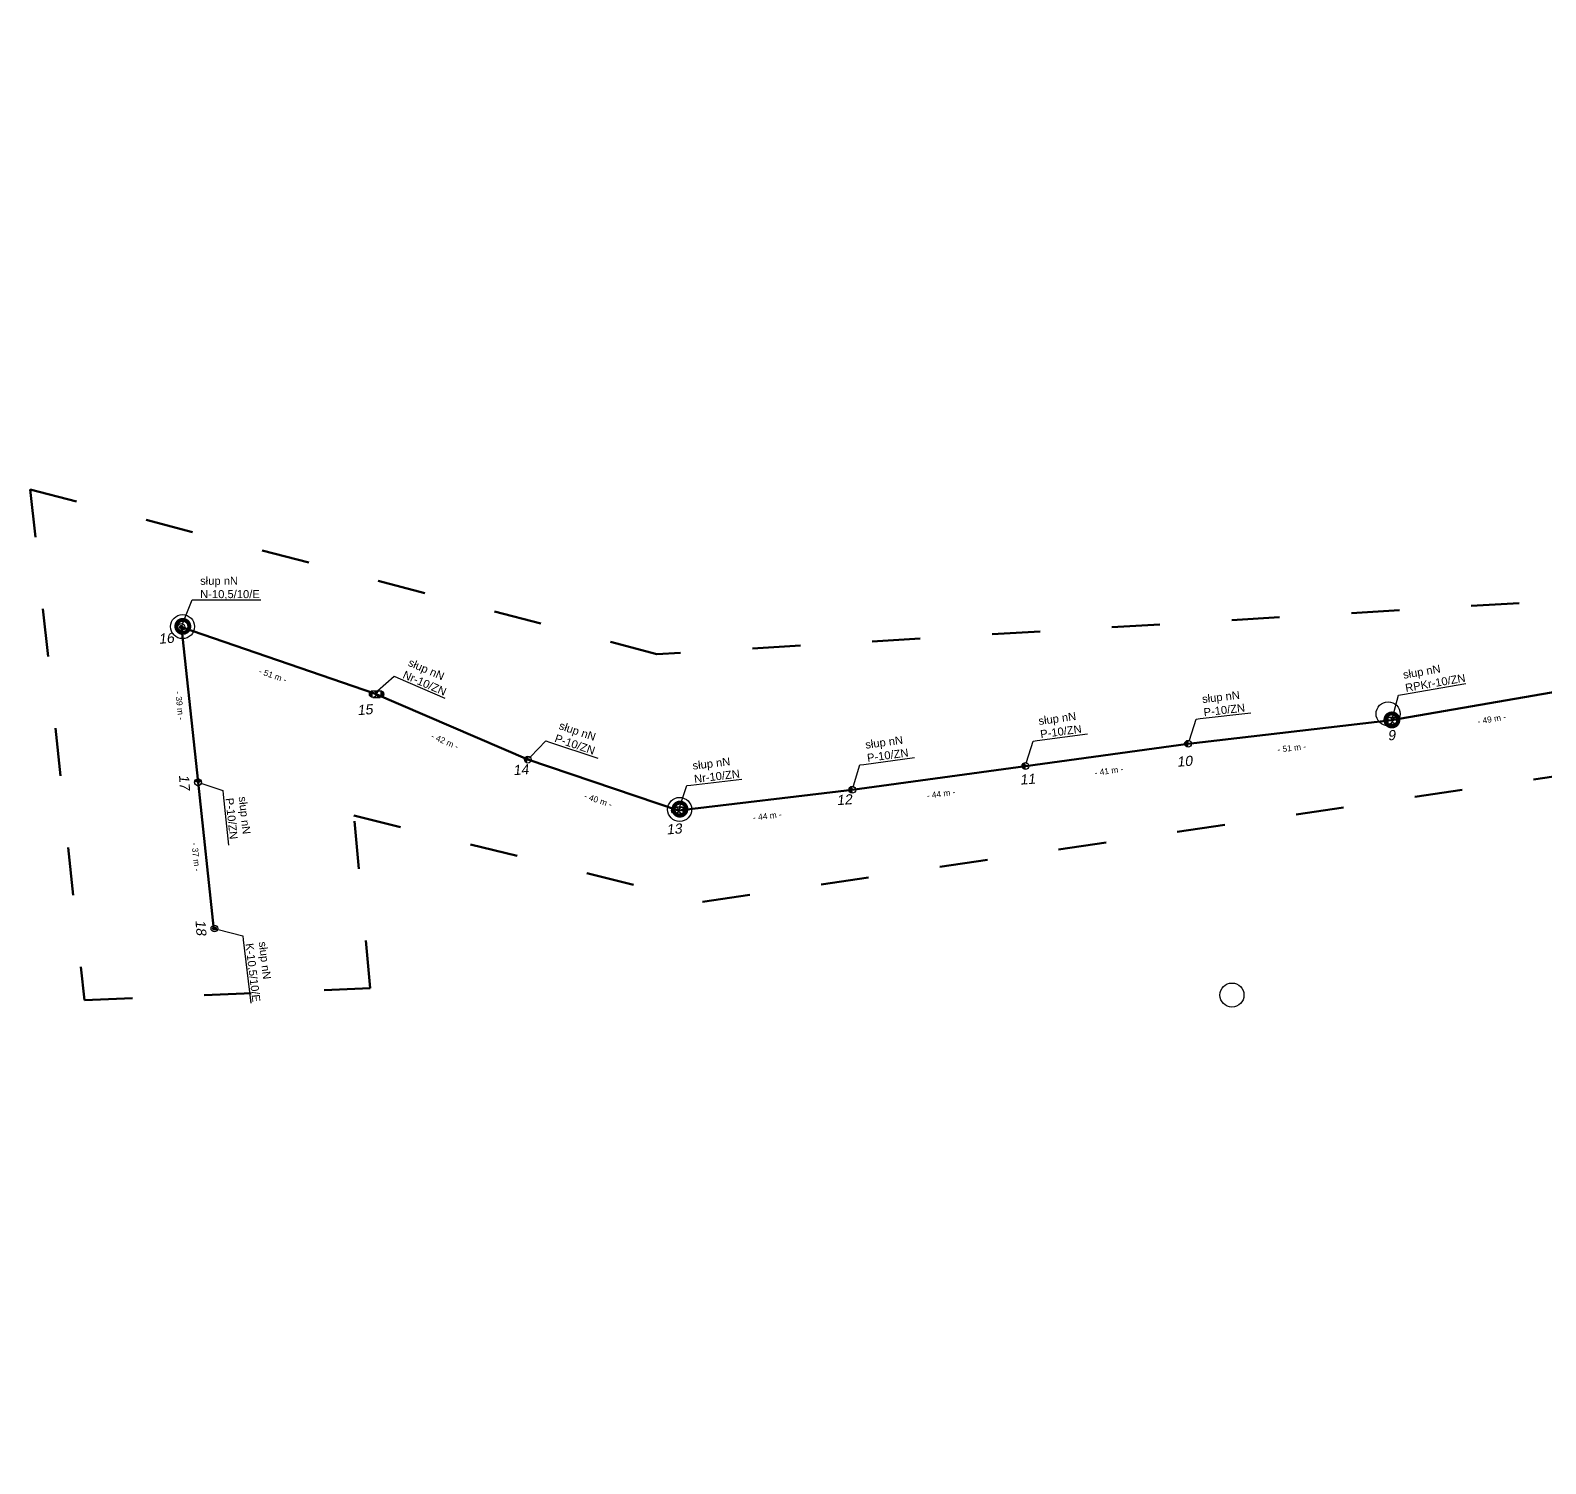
# Model space of a CAD drawing. Header units: metres. Extents: x 5772289 to 7530543, y 5762751 to 5793884.
# Drawn here: x 7525802.2 to 7526181, y 5786928.1 to 5787286.3 of the extents above; entities that cross this region are included whole.
import ezdxf
from ezdxf import colors
from ezdxf.entities.mleader import LeaderData, LeaderLine
from ezdxf.math import Vec2, Vec3

# ---------------------------------------------------------------- set-up
doc = ezdxf.new("R2010")
doc.units = ezdxf.units.M
doc.linetypes.add('GCAD_ISO03W100', pattern=[30, 12, -18])
for name, color, linetype, lineweight in [('!tele', 30, 'Continuous', 50), ('!trafo', 6, 'GCAD_ISO03W100', 50), ('00_Mufa', 3, 'Continuous', 30), ('_numery', 7, 'Continuous', 40)]:
    doc.layers.add(name, color=color, linetype=linetype, lineweight=lineweight)
for name, color, linetype in [('_MM mufy', 3, 'Continuous'), ('_MM opisy', 7, 'Continuous'), ('_MM slupy', 5, 'Continuous'), ('DIM', 7, 'Continuous')]:
    doc.layers.add(name, color=color, linetype=linetype)
doc.styles.get("Standard").update_dxf_attribs({"font": 'arial.ttf'})
doc.dimstyles.new('opis linie', dxfattribs={"dimtxt": 1.5, "dimasz": 0.18, "dimexe": 0.18, "dimexo": 0.0625, "dimgap": 2.5, "dimtad": 4, "dimdec": 0, "dimzin": 0, "dimdsep": 46, "dimtxsty": 'Standard', "dimcen": 0.09, "dimse1": 1, "dimse2": 1, "dimsd1": 1, "dimsd2": 1, "dimclrt": 256, "dimadec": 0, "dimazin": 0, "dimtfac": 1, "dimtdec": 0, "dimtofl": 0, "dimtmove": 0, "dimatfit": 3, "dimfxl": 1, "dimtfill": 1, "dimtolj": 1, "dimtzin": 0, "dimarcsym": 0})

# ---------------------------------------------------------------- blocks, each defined once
blk = doc.blocks.new('ZN')
at = {"layer": '_MM slupy', "transparency": 33554687}
h = blk.add_hatch(color=256, dxfattribs=at)
h.dxf.hatch_style = 1
h.paths.add_polyline_path([(0, -0.86), (0, 0.86, 1)])
at = {"layer": '_MM slupy'}
blk.add_circle((0, 0), 0.857, dxfattribs=at)
blk = doc.blocks.new('*D3126')
at = {"layer": 'DIM', "insert": (7525986.44, 5787089.98), "char_height": 1.5, "attachment_point": 5, "rotation": 6.7525, "bg_fill": 3, "box_fill_scale": 1.1, "bg_fill_color": 9, "bg_fill_true_color": 13158600, "bg_fill_transparency": 0}
blk.add_mtext('\\A1;- 44 m -', dxfattribs=at)
blk = doc.blocks.new('*D3127')
at = {"layer": 'DIM', "insert": (7526029.86, 5787095.52), "char_height": 1.5, "attachment_point": 5, "rotation": 7.7904, "bg_fill": 3, "box_fill_scale": 1.1, "bg_fill_color": 9, "bg_fill_true_color": 13158600, "bg_fill_transparency": 0}
blk.add_mtext('\\A1;- 44 m -', dxfattribs=at)
blk = doc.blocks.new('*D3128')
at = {"layer": 'DIM', "insert": (7526071.83, 5787101.26), "char_height": 1.5, "attachment_point": 5, "rotation": 7.7938, "bg_fill": 3, "box_fill_scale": 1.1, "bg_fill_color": 9, "bg_fill_true_color": 13158600, "bg_fill_transparency": 0}
blk.add_mtext('\\A1;- 41 m -', dxfattribs=at)
blk = doc.blocks.new('*D3129')
at = {"layer": 'DIM', "insert": (7526117.52, 5787106.97), "char_height": 1.5, "attachment_point": 5, "rotation": 6.6139, "bg_fill": 3, "box_fill_scale": 1.1, "bg_fill_color": 9, "bg_fill_true_color": 13158600, "bg_fill_transparency": 0}
blk.add_mtext('\\A1;- 51 m -', dxfattribs=at)
blk = doc.blocks.new('*D3130')
at = {"layer": 'DIM', "insert": (7526167.51, 5787114.18), "char_height": 1.5, "attachment_point": 5, "rotation": 9.8645, "bg_fill": 3, "box_fill_scale": 1.1, "bg_fill_color": 9, "bg_fill_true_color": 13158600, "bg_fill_transparency": 0}
blk.add_mtext('\\A1;- 49 m -', dxfattribs=at)
blk = doc.blocks.new('*D3400')
at = {"layer": 'DIM', "insert": (7525862.81, 5787125.1), "char_height": 1.5, "attachment_point": 5, "rotation": 341.0165, "bg_fill": 3, "box_fill_scale": 1.1, "bg_fill_color": 9, "bg_fill_true_color": 13158600, "bg_fill_transparency": 0}
blk.add_mtext('\\A1;- 51 m -', dxfattribs=at)
blk = doc.blocks.new('*D3401')
at = {"layer": 'DIM', "insert": (7525905.83, 5787108.66), "char_height": 1.5, "attachment_point": 5, "rotation": 336.6588, "bg_fill": 3, "box_fill_scale": 1.1, "bg_fill_color": 9, "bg_fill_true_color": 13158600, "bg_fill_transparency": 0}
blk.add_mtext('\\A1;- 42 m -', dxfattribs=at)
blk = doc.blocks.new('*D3402')
at = {"layer": 'DIM', "insert": (7525944.14, 5787093.92), "char_height": 1.5, "attachment_point": 5, "rotation": 341.4079, "bg_fill": 3, "box_fill_scale": 1.1, "bg_fill_color": 9, "bg_fill_true_color": 13158600, "bg_fill_transparency": 0}
blk.add_mtext('\\A1;- 40 m -', dxfattribs=at)
blk = doc.blocks.new('*D3403')
at = {"layer": 'DIM', "insert": (7525843.62, 5787079.74), "char_height": 1.5, "attachment_point": 5, "rotation": 276.193, "bg_fill": 3, "box_fill_scale": 1.1, "bg_fill_color": 9, "bg_fill_true_color": 13158600, "bg_fill_transparency": 0}
blk.add_mtext('\\A1;- 37 m -', dxfattribs=at)
blk = doc.blocks.new('*D3404')
at = {"layer": 'DIM', "insert": (7525839.56, 5787117.55), "char_height": 1.5, "attachment_point": 5, "rotation": 276.0884, "bg_fill": 3, "box_fill_scale": 1.1, "bg_fill_color": 9, "bg_fill_true_color": 13158600, "bg_fill_transparency": 0}
blk.add_mtext('\\A1;- 39 m -', dxfattribs=at)
blk = doc.blocks.new('E')
at = {"layer": '_MM slupy'}
h = blk.add_hatch(color=256, dxfattribs=at)
h.dxf.hatch_style = 1
h.paths.add_polyline_path([(0.27, 0.37, 1), (-0.27, -0.37, 1)])
for radius in [0.857, 0.457]:
    blk.add_circle((0, 0), radius, dxfattribs=at)
blk = doc.blocks.new('R')
at = {"layer": '_MM slupy', "transparency": 33554687}
h = blk.add_hatch(color=256, dxfattribs=at)
h.dxf.hatch_style = 1
h.paths.add_polyline_path([(-0.93, -0.86), (-0.93, 0.86, 1)])
h = blk.add_hatch(color=256, dxfattribs=at)
h.dxf.hatch_style = 1
h.paths.add_polyline_path([(0.93, 0.86), (0.93, -0.86, 1)])
at = {"layer": '_MM slupy'}
for points in [[(-0.93, 0.86), (0.93, 0.86)], [(-0.93, -0.86), (0.93, -0.86)]]:
    blk.add_lwpolyline(points, dxfattribs=at)
for centre in [(-0.93, 0), (0.93, 0)]:
    blk.add_circle(centre, 0.857, dxfattribs=at)
blk = doc.blocks.new('mufa')
at = {"layer": '_MM mufy'}
h = blk.add_hatch(color=256, dxfattribs=at)
h.dxf.hatch_style = 1
h.paths.add_polyline_path([(2.15, 0.12, 1), (-2.1, -0.05, 1)])
h.paths.add_polyline_path([(-1.1, -0.01, -1), (1.15, 0.08, -1)], flags=16)
h.paths.add_polyline_path([(-0.83, 0, -1), (0.88, 0.07, -1)], flags=0)
blk = doc.blocks.new('q')
at = {"layer": '_MM slupy'}
blk.add_blockref('ZN', (0, 0), dxfattribs=at)
at = {"layer": '_MM opisy'}
ml = blk.add_multileader_mtext('Standard', dxfattribs=at)
ml.set_content('\\pxql;słup nN\\PP-10/ZN', color=256)
ml.set_leader_properties()
ml.build(insert=Vec2(0, 0))
ml.multileader.update_dxf_attribs({"has_text_frame": 1, "text_left_attachment_type": 5, "text_right_attachment_type": 5, "dogleg_length": 1, "arrow_head_size": 1})
ctx = ml.context
ctx.base_point, ctx.char_height, ctx.arrow_head_size, ctx.landing_gap_size, ctx.plane_origin = Vec3(3.75, 5.9), 2, 1, 1, Vec3(1.72, -1.42)
ctx.left_attachment, ctx.right_attachment = 5, 5
notes = []
notes.append((ctx, [(0, (1, 1, 0), (2.75, 5.9), (1, 0), 1, [(0, [(0, 0), (2.75, 5.9)], 0, [])])]))
ctx.mtext.insert, ctx.mtext.flow_direction = Vec3(4.75, 11.7), 5
ctx.mtext.has_bg_fill, ctx.mtext.bg_color, ctx.mtext.bg_scale_factor, ctx.mtext.bg_transparency, ctx.mtext.use_window_bg_color = 1, -1023410175, 1, 0, 1
for ctx, leaders in notes:
    for number, flags, end, landing, length, lines in leaders:
        leader = LeaderData()
        leader.index, (leader.has_last_leader_line, leader.has_dogleg_vector, leader.attachment_direction) = number, flags
        leader.last_leader_point, leader.dogleg_vector, leader.dogleg_length = Vec3(end), Vec3(landing), length
        for number, points, colour, breaks in lines:
            line = LeaderLine()
            line.index, line.vertices, line.color, line.breaks = number, Vec3.list(points), colors.encode_raw_color(colour), breaks
            leader.lines.append(line)
        ctx.leaders.append(leader)

msp = doc.modelspace()

# ---------------------------------------------------------------- linework, layer by layer
at = {"layer": '!trafo'}
msp.add_lwpolyline([(7525815.72, 5787043.96), (7525887.16, 5787046.9), (7525883.11, 5787090.11), (7525970.2, 5787068.5), (7526299.95, 5787117.07), (7526326.53, 5787111.72), (7526323.27, 5787089.8), (7526251.91, 5787066.89), (7526257.22, 5787042.3), (7526328.46, 5787043.2), (7526339.54, 5786972.53), (7526369.07, 5786978.59), (7526366.96, 5787113.61), (7526585.2, 5787115.09), (7526616.93, 5786928.09), (7526679.04, 5786936.19), (7526635.16, 5787214.32), (7526904.13, 5787246.48), (7526896.99, 5787286.34), (7526563.96, 5787275.58), (7526563.71, 5787166.21), (7525958.83, 5787130.43), (7525802.21, 5787171.61)], close=True, dxfattribs=at)
at = {"layer": '00_Mufa'}
for centre in [(7525840.26, 5787137.3), (7526141.6, 5787115.52), (7525964.52, 5787091.62), (7526102.58, 5787045.22)]:
    msp.add_circle(centre, 3, dxfattribs=at)

# ---------------------------------------------------------------- next in the draw order: block references
for p, rotation in [((7526091.62, 5787108.01), 6.613879286717253), ((7525926.57, 5787104.06), 341.4078646271009), ((7526050.96, 5787102.45), 7.793839969473216), ((7526007.67, 5787096.52), 7.790382383389061), ((7525844.13, 5787098.42), 276.1929513274142)]:
    msp.add_blockref('q', p, dxfattribs=dict(rotation=rotation))

# ---------------------------------------------------------------- next in the draw order: linework, layer by layer
at = {"layer": '!tele'}
for points in [[(7525964.27, 5787091.38), (7526007.67, 5787096.52), (7526050.96, 5787102.45), (7526091.62, 5787108.01), (7526142.49, 5787113.91), (7526191.15, 5787122.37), (7526241.43, 5787129.75), (7526296.05, 5787138.33), (7526342.36, 5787132.39), (7526392.22, 5787131.38), (7526442.63, 5787131.72), (7526489.79, 5787132.03), (7526542.93, 5787132.46)], [(7525839.99, 5787137.2), (7525844.13, 5787098.42), (7525848.12, 5787061.6)], [(7525839.99, 5787137.2), (7525888.25, 5787120.6), (7525926.57, 5787104.06), (7525964.27, 5787091.38)]]:
    msp.add_lwpolyline(points, dxfattribs=at)

# ---------------------------------------------------------------- next in the draw order: dimensions: what is measured, and where the dimension line sits
at = {"layer": 'DIM'}
for p1, p2, picture, middle in [((7525839.99, 5787137.2), (7525888.25, 5787120.6), '*D3400', (7525862.81, 5787125.1)), ((7525848.12, 5787061.6), (7525844.13, 5787098.42), '*D3403', (7525843.62, 5787079.74)), ((7525964.27, 5787091.38), (7526007.67, 5787096.52), '*D3126', (7525986.44, 5787089.98))]:
    dim = msp.add_aligned_dim(p1=p1, p2=p2, distance=-0.75, dimstyle='opis linie', override={"dimpost": '- <> m -'}, dxfattribs=at)
    dim.commit()
    dim.dimension.update_dxf_attribs({"geometry": picture, "text_midpoint": middle})

# ---------------------------------------------------------------- next in the draw order: texts
at = {"layer": '_numery', "oblique": 10}
msp.add_text('18', height=2.5, rotation=274.2057, dxfattribs=at).set_placement((7525843.48, 5787063.95))

# ---------------------------------------------------------------- next in the draw order: dimensions: what is measured, and where the dimension line sits
at = {"layer": 'DIM'}
for p1, p2, picture, middle in [((7525844.13, 5787098.42), (7525839.99, 5787137.2), '*D3404', (7525839.56, 5787117.55)), ((7525888.25, 5787120.6), (7525926.57, 5787104.06), '*D3401', (7525905.83, 5787108.66)), ((7526007.67, 5787096.52), (7526050.96, 5787102.45), '*D3127', (7526029.86, 5787095.52))]:
    dim = msp.add_aligned_dim(p1=p1, p2=p2, distance=-0.75, dimstyle='opis linie', override={"dimpost": '- <> m -'}, dxfattribs=at)
    dim.commit()
    dim.dimension.update_dxf_attribs({"geometry": picture, "text_midpoint": middle})

# ---------------------------------------------------------------- next in the draw order: leaders
at = {"layer": '_MM opisy'}
ml = msp.add_multileader_mtext('Standard', dxfattribs=at)
ml.set_content('\\pxql;słup nN\\PK-10,5/10/E', color=256)
ml.set_leader_properties()
ml.build(insert=Vec2(0, 0))
ml.multileader.update_dxf_attribs({"has_text_frame": 1, "text_left_attachment_type": 5, "text_right_attachment_type": 5, "dogleg_length": 1, "arrow_head_size": 1})
ctx = ml.context
ctx.base_point, ctx.char_height, ctx.arrow_head_size, ctx.landing_gap_size, ctx.plane_origin, ctx.plane_x_axis, ctx.plane_y_axis = Vec3(7525855.43, 5787058.99), 2, 1, 1, Vec3(7525847.02, 5787059.97), Vec3(0.120503, -0.992713), Vec3(0.992713, 0.120503)
ctx.left_attachment, ctx.right_attachment = 5, 5
notes = []
notes.append((ctx, [(0, (1, 1, 0), (7525855.31, 5787059.98), (0.120503, -0.992713), 1, [(0, [(7525848.23, 5787061.85)], 0, [])])]))
ctx.mtext.insert, ctx.mtext.text_direction, ctx.mtext.flow_direction = Vec3(7525861.27, 5787058.69), Vec3(0.120503, -0.992713), 5
ctx.mtext.has_bg_fill, ctx.mtext.bg_color, ctx.mtext.bg_scale_factor, ctx.mtext.bg_transparency, ctx.mtext.use_window_bg_color = 1, -1023410175, 1, 0, 1
for ctx, leaders in notes:
    for number, flags, end, landing, length, lines in leaders:
        leader = LeaderData()
        leader.index, (leader.has_last_leader_line, leader.has_dogleg_vector, leader.attachment_direction) = number, flags
        leader.last_leader_point, leader.dogleg_vector, leader.dogleg_length = Vec3(end), Vec3(landing), length
        for number, points, colour, breaks in lines:
            line = LeaderLine()
            line.index, line.vertices, line.color, line.breaks = number, Vec3.list(points), colors.encode_raw_color(colour), breaks
            leader.lines.append(line)
        ctx.leaders.append(leader)

# ---------------------------------------------------------------- next in the draw order: block references
at = {"rotation": 276.9211176475624}
msp.add_blockref('E', (7525848.23, 5787061.85), dxfattribs=at)

# ---------------------------------------------------------------- next in the draw order: texts
at = {"layer": '_numery', "oblique": 10}
for s, rotation, p in [('17', 274.2057, (7525839.36, 5787100.26)), ('12', 4.2057, (7526003.81, 5787092.66))]:
    msp.add_text(s, height=2.5, rotation=rotation, dxfattribs=at).set_placement(p)

# ---------------------------------------------------------------- next in the draw order: dimensions: what is measured, and where the dimension line sits
at = {"layer": 'DIM'}
for p1, p2, picture, middle in [((7526050.96, 5787102.45), (7526091.62, 5787108.01), '*D3128', (7526071.83, 5787101.26)), ((7525926.57, 5787104.06), (7525964.27, 5787091.38), '*D3402', (7525944.14, 5787093.92))]:
    dim = msp.add_aligned_dim(p1=p1, p2=p2, distance=-0.75, dimstyle='opis linie', override={"dimpost": '- <> m -'}, dxfattribs=at)
    dim.commit()
    dim.dimension.update_dxf_attribs({"geometry": picture, "text_midpoint": middle})

# ---------------------------------------------------------------- next in the draw order: leaders
at = {"layer": '_MM opisy'}
ml = msp.add_multileader_mtext('Standard', dxfattribs=at)
ml.set_content('\\pxql;słup nN\\PN-10,5/10/E', color=256)
ml.set_leader_properties()
ml.build(insert=Vec2(0, 0))
ml.multileader.update_dxf_attribs({"has_text_frame": 1, "text_left_attachment_type": 5, "text_right_attachment_type": 5, "dogleg_length": 1, "arrow_head_size": 1})
ctx = ml.context
ctx.base_point, ctx.char_height, ctx.arrow_head_size, ctx.landing_gap_size, ctx.plane_origin = Vec3(7525843.66, 5787144), 2, 1, 1, Vec3(7525841.67, 5787135.77)
ctx.left_attachment, ctx.right_attachment = 5, 5
notes = []
notes.append((ctx, [(0, (1, 1, 0), (7525842.66, 5787144), (1, 0), 1, [(0, [(7525839.95, 5787137.2)], 0, [])])]))
ctx.mtext.insert, ctx.mtext.flow_direction = Vec3(7525844.66, 5787149.76), 5
ctx.mtext.has_bg_fill, ctx.mtext.bg_color, ctx.mtext.bg_scale_factor, ctx.mtext.bg_transparency, ctx.mtext.use_window_bg_color = 1, -1023410175, 1, 0, 1
ml = msp.add_multileader_mtext('Standard', dxfattribs=at)
ml.set_content('\\pxql;słup nN\\PNr-10/ZN', color=256)
ml.set_leader_properties()
ml.build(insert=Vec2(0, 0))
ml.multileader.update_dxf_attribs({"has_text_frame": 1, "text_left_attachment_type": 5, "text_right_attachment_type": 5, "dogleg_length": 1, "arrow_head_size": 1})
ctx = ml.context
ctx.base_point, ctx.char_height, ctx.arrow_head_size, ctx.landing_gap_size, ctx.plane_origin, ctx.plane_x_axis, ctx.plane_y_axis = Vec3(7525894.03, 5787124.53), 2, 1, 1, Vec3(7525889.26, 5787118.62), Vec3(0.918162, -0.396205), Vec3(0.396205, 0.918162)
ctx.left_attachment, ctx.right_attachment = 5, 5
notes.append((ctx, [(0, (1, 1, 0), (7525893.12, 5787124.93), (0.918162, -0.396205), 1, [(0, [(7525888.25, 5787120.6), (7525893.12, 5787124.93)], 0, [])])]))
ctx.mtext.insert, ctx.mtext.text_direction, ctx.mtext.flow_direction = Vec3(7525897.24, 5787129.43), Vec3(0.918162, -0.396205), 5
ctx.mtext.has_bg_fill, ctx.mtext.bg_color, ctx.mtext.bg_scale_factor, ctx.mtext.bg_transparency, ctx.mtext.use_window_bg_color = 1, -1023410175, 1, 0, 1
for ctx, leaders in notes:
    for number, flags, end, landing, length, lines in leaders:
        leader = LeaderData()
        leader.index, (leader.has_last_leader_line, leader.has_dogleg_vector, leader.attachment_direction) = number, flags
        leader.last_leader_point, leader.dogleg_vector, leader.dogleg_length = Vec3(end), Vec3(landing), length
        for number, points, colour, breaks in lines:
            line = LeaderLine()
            line.index, line.vertices, line.color, line.breaks = number, Vec3.list(points), colors.encode_raw_color(colour), breaks
            leader.lines.append(line)
        ctx.leaders.append(leader)

# ---------------------------------------------------------------- next in the draw order: block references
at = {"color": 5, "lineweight": 70}
msp.add_blockref('mufa', (7525840.3, 5787137.33), dxfattribs=at)
for name, p in [('E', (7525839.95, 5787137.2)), ('R', (7525888.75, 5787120.43))]:
    msp.add_blockref(name, p)

# ---------------------------------------------------------------- next in the draw order: texts
at = {"layer": '_numery', "oblique": 10}
for s, p in [('16', (7525834.33, 5787133)), ('15', (7525883.99, 5787115.16)), ('14', (7525922.96, 5787100.16)), ('11', (7526049.63, 5787097.79)), ('13', (7525961.28, 5787085.35))]:
    msp.add_text(s, height=2.5, rotation=4.2057, dxfattribs=at).set_placement(p)

# ---------------------------------------------------------------- next in the draw order: dimensions: what is measured, and where the dimension line sits
at = {"layer": 'DIM'}
dim = msp.add_aligned_dim(p1=(7526091.62, 5787108.01), p2=(7526142.49, 5787113.91), distance=-0.75, dimstyle='opis linie', override={"dimpost": '- <> m -'}, dxfattribs=at)
dim.commit()
dim.dimension.update_dxf_attribs({"geometry": '*D3129', "text_midpoint": (7526117.52, 5787106.97)})

# ---------------------------------------------------------------- next in the draw order: leaders
at = {"layer": '_MM opisy'}
ml = msp.add_multileader_mtext('Standard', dxfattribs=at)
ml.set_content('\\pxql;słup nN\\PNr-10/ZN', color=256)
ml.set_leader_properties()
ml.build(insert=Vec2(0, 0))
ml.multileader.update_dxf_attribs({"has_text_frame": 1, "text_left_attachment_type": 5, "text_right_attachment_type": 5, "dogleg_length": 1, "arrow_head_size": 1})
ctx = ml.context
ctx.base_point, ctx.char_height, ctx.arrow_head_size, ctx.landing_gap_size, ctx.plane_origin, ctx.plane_x_axis, ctx.plane_y_axis = Vec3(7525967.3, 5787097.68), 2, 1, 1, Vec3(7525966.14, 5787090.17), Vec3(0.993063, 0.117581), Vec3(-0.117581, 0.993063)
ctx.left_attachment, ctx.right_attachment = 5, 5
notes = []
notes.append((ctx, [(0, (1, 1, 0), (7525966.31, 5787097.57), (0.993063, 0.117581), 1, [(0, [(7525964.27, 5787091.38), (7525966.31, 5787097.57)], 0, [])])]))
ctx.mtext.insert, ctx.mtext.text_direction, ctx.mtext.flow_direction = Vec3(7525967.62, 5787103.53), Vec3(0.993063, 0.117581), 5
ctx.mtext.has_bg_fill, ctx.mtext.bg_color, ctx.mtext.bg_scale_factor, ctx.mtext.bg_transparency, ctx.mtext.use_window_bg_color = 1, -1023410175, 1, 0, 1
for ctx, leaders in notes:
    for number, flags, end, landing, length, lines in leaders:
        leader = LeaderData()
        leader.index, (leader.has_last_leader_line, leader.has_dogleg_vector, leader.attachment_direction) = number, flags
        leader.last_leader_point, leader.dogleg_vector, leader.dogleg_length = Vec3(end), Vec3(landing), length
        for number, points, colour, breaks in lines:
            line = LeaderLine()
            line.index, line.vertices, line.color, line.breaks = number, Vec3.list(points), colors.encode_raw_color(colour), breaks
            leader.lines.append(line)
        ctx.leaders.append(leader)

# ---------------------------------------------------------------- next in the draw order: block references
at = {"color": 5, "lineweight": 70}
msp.add_blockref('mufa', (7525964.56, 5787091.65), dxfattribs=at)
msp.add_blockref('R', (7525964.29, 5787091.36))

# ---------------------------------------------------------------- next in the draw order: texts
at = {"layer": '_numery', "oblique": 10}
msp.add_text('10', height=2.5, rotation=4.2057, dxfattribs=at).set_placement((7526088.87, 5787102.27))

# ---------------------------------------------------------------- next in the draw order: dimensions: what is measured, and where the dimension line sits
at = {"layer": 'DIM'}
dim = msp.add_aligned_dim(p1=(7526142.49, 5787113.91), p2=(7526191.15, 5787122.37), distance=-0.75, dimstyle='opis linie', override={"dimpost": '- <> m -'}, dxfattribs=at)
dim.commit()
dim.dimension.update_dxf_attribs({"geometry": '*D3130', "text_midpoint": (7526167.51, 5787114.18)})

# ---------------------------------------------------------------- next in the draw order: texts
at = {"layer": '_numery', "oblique": 10}
msp.add_text('9', height=2.5, rotation=4.2057, dxfattribs=at).set_placement((7526141.56, 5787108.85))

# ---------------------------------------------------------------- next in the draw order: leaders
at = {"layer": '_MM opisy'}
ml = msp.add_multileader_mtext('Standard', dxfattribs=at)
ml.set_content('\\pxql;słup nN\\PRPKr-10/ZN', color=256)
ml.set_leader_properties()
ml.build(insert=Vec2(0, 0))
ml.multileader.update_dxf_attribs({"has_text_frame": 1, "text_left_attachment_type": 5, "text_right_attachment_type": 5, "dogleg_length": 1, "arrow_head_size": 1})
ctx = ml.context
ctx.base_point, ctx.char_height, ctx.arrow_head_size, ctx.landing_gap_size, ctx.plane_origin, ctx.plane_x_axis, ctx.plane_y_axis = Vec3(7526145.17, 5787120.37), 2, 1, 1, Vec3(7526144.42, 5787112.8), Vec3(0.985216, 0.171319), Vec3(-0.171319, 0.985216)
ctx.left_attachment, ctx.right_attachment = 5, 5
notes = []
notes.append((ctx, [(0, (1, 1, 0), (7526144.19, 5787120.19), (0.985216, 0.171319), 1, [(0, [(7526142.49, 5787113.91), (7526144.19, 5787120.19)], 0, [])])]))
ctx.mtext.insert, ctx.mtext.text_direction, ctx.mtext.flow_direction = Vec3(7526145.17, 5787126.22), Vec3(0.985216, 0.171319), 5
ctx.mtext.has_bg_fill, ctx.mtext.bg_color, ctx.mtext.bg_scale_factor, ctx.mtext.bg_transparency, ctx.mtext.use_window_bg_color = 1, -1023410175, 1, 0, 1
for ctx, leaders in notes:
    for number, flags, end, landing, length, lines in leaders:
        leader = LeaderData()
        leader.index, (leader.has_last_leader_line, leader.has_dogleg_vector, leader.attachment_direction) = number, flags
        leader.last_leader_point, leader.dogleg_vector, leader.dogleg_length = Vec3(end), Vec3(landing), length
        for number, points, colour, breaks in lines:
            line = LeaderLine()
            line.index, line.vertices, line.color, line.breaks = number, Vec3.list(points), colors.encode_raw_color(colour), breaks
            leader.lines.append(line)
        ctx.leaders.append(leader)

# ---------------------------------------------------------------- next in the draw order: block references
at = {"color": 5, "lineweight": 70}
msp.add_blockref('mufa', (7526142.53, 5787113.94), dxfattribs=at)
msp.add_blockref('R', (7526142.68, 5787113.79))

doc.saveas('drawing.dxf')
